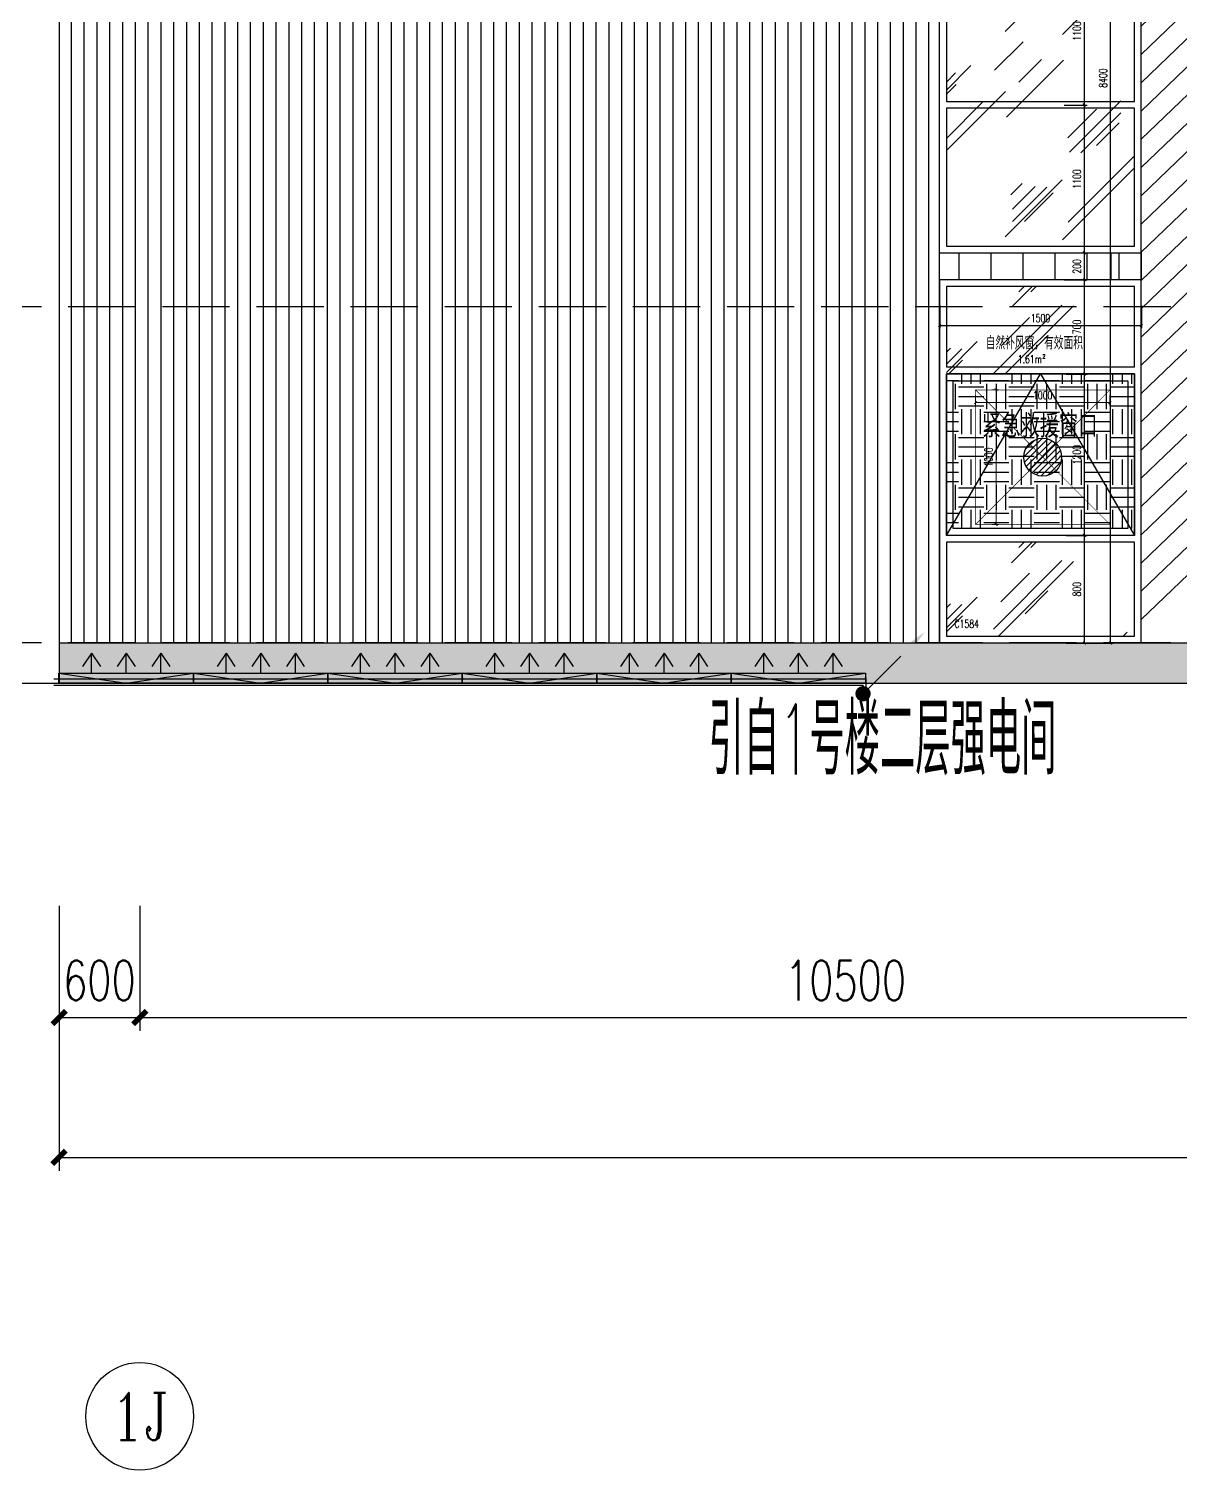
# Model space of a CAD drawing. Extents: x -2377130 to 293730, y -2 to 754590.
# Drawn here: x -1845165 to -1836601, y 511087 to 521803 of the extents above; entities that cross this region are included whole.
import ezdxf
from ezdxf.enums import TextEntityAlignment as Align

# ---------------------------------------------------------------- set-up
doc = ezdxf.new("R2010")
doc.units = 0
doc.header["$LTSCALE"] = 1000
doc.header["$MEASUREMENT"] = 0
for name, pattern in [('__DASH', [0.35, 0.25, -0.1]), ('DASH', [0.35, 0.25, -0.1]), ('DOTE', [2.42, 2, -0.2, 0.02, -0.2])]:
    doc.linetypes.add(name, pattern=pattern)
doc.layers.get('Defpoints').update_dxf_attribs({"color": 210})
doc.layers.add('.灯具', color=3, linetype='Continuous', lineweight=25)
doc.layers.add('A-WALL-HATCH', color=8, linetype='Continuous', lineweight=13)
for name, color, linetype in [('A-AXIS-D', 1, 'Continuous'), ('A-AXIS-DOTE', 14, 'DOTE'), ('A-HATCH-2', 251, 'Continuous'), ('A-LIN-V', 9, 'Continuous'), ('A-WINDOW', 140, 'Continuous'), ('A-彩色打印层', 22, 'Continuous'), ('A-门窗表显示尺寸', 160, 'Continuous'), ('AS-WALL', 40, 'Continuous'), ('AXIS', 3, 'Continuous'), ('DIM-照明', 3, 'Continuous'), ('EQUIP-照明', 3, 'Continuous'), ('LWIRE', 4, 'Continuous'), ('PUB_DIM', 3, 'Continuous'), ('PUB_TEXT', 7, 'Continuous'), ('SPACE', 7, 'Continuous'), ('SPACE_HATCH', 8, 'Continuous'), ('照明-灯具', 3, 'Continuous')]:
    doc.layers.add(name, color=color, linetype=linetype)
doc.styles.add('_TCH_AXIS', font='COMPLEX', dxfattribs={"bigfont": 'GBCBIG'})
doc.styles.add('_TCH_DIM_T3', font='SIMPLEX', dxfattribs={"width": 0.705882, "bigfont": 'GBCBIG'})
doc.styles.add('_TCH_SPACE', font='SIMPLEX', dxfattribs={"height": 5, "bigfont": 'GBCBIG'})
doc.styles.add('_TEL_DIM', font='SIMPLEX', dxfattribs={"width": 0.8, "height": 3.5, "bigfont": 'HZTXT'})
doc.styles.add('A-DIM_T3', font='SIMPLEX', dxfattribs={"width": 0.705882, "bigfont": 'GBCBIG'})
doc.styles.add('A-STANDARD', font='SIMPLEX', dxfattribs={"bigfont": 'GBCBIG'})
doc.styles.get("Standard").update_dxf_attribs({"font": 'gbenor.shx', "bigfont": 'gbcbig.shx'})
doc.styles.add('STYLE1', font='')
doc.styles.add('TG_LINETYPE', font='SIMPLEX', dxfattribs={"width": 0.8, "height": 3, "bigfont": 'HZTXT'})
doc.styles.get('STYLE1').set_extended_font_data('SimSun')
doc.linetypes.add('灯带', pattern='A,0.4,-0.9,["线条1",TG_LINETYPE,S=0.1,R=0,X=-0.8,Y=-0.15],0', length=1.3)
doc.dimstyles.new('_TCH_ARCH&&100', dxfattribs={"dimtxt": 297.5, "dimasz": 100, "dimexe": 100, "dimexo": 100, "dimgap": 126.25, "dimtad": 1, "dimdec": 0, "dimzin": 0, "dimdsep": 46, "dimtxsty": '_TCH_DIM_T3', "dimblk": 'ARCHTICK', "dimcen": 0.09, "dimclrt": 7, "dimazin": 2, "dimtfac": 1, "dimtdec": 0, "dimtix": 1, "dimtmove": 2, "dimatfit": 3, "dimfxl": 0, "dimtolj": 1, "dimtzin": 0, "dimarcsym": 0})
doc.dimstyles.new('_TCH_ARCH&&20', dxfattribs={"dimtxt": 59.5, "dimasz": 20, "dimexe": 20, "dimexo": 20, "dimgap": 25.25, "dimtad": 1, "dimdec": 0, "dimzin": 0, "dimdsep": 46, "dimtxsty": '_TCH_DIM_T3', "dimblk": 'ARCHTICK', "dimcen": 0.09, "dimclrt": 7, "dimazin": 2, "dimtfac": 1, "dimtdec": 0, "dimtix": 1, "dimtmove": 2, "dimatfit": 3, "dimfxl": 0, "dimtolj": 1, "dimtzin": 0, "dimarcsym": 0})
doc.dimstyles.new('A-DIM&&20', dxfattribs={"dimtxt": 59.5, "dimasz": 20, "dimexe": 20, "dimexo": 20, "dimgap": 25.25, "dimtad": 1, "dimdec": 0, "dimzin": 0, "dimdsep": 46, "dimtxsty": 'A-DIM_T3', "dimblk": 'ARCHTICK', "dimcen": 0.09, "dimclrt": 7, "dimazin": 2, "dimtfac": 1, "dimtdec": 0, "dimtix": 1, "dimtmove": 2, "dimatfit": 3, "dimfxl": 0, "dimtolj": 1, "dimtzin": 0, "dimarcsym": 0})

# ---------------------------------------------------------------- blocks, each defined once
blk = doc.blocks.new('_ArchTick')
at = {"color": 0, "linetype": 'ByBlock', "const_width": 0.4}
blk.add_lwpolyline([(-0.5, -0.5), (0.5, 0.5)], dxfattribs=at)
blk = doc.blocks.new('*D630')
at = {"layer": 'Defpoints', "color": 0}
for p in [(-1653990, 542178), (-1652990, 542178), (-1652990, 542105)]:
    blk.add_point(p, dxfattribs=at)
at = {"layer": 'PUB_DIM', "color": 0, "lineweight": -2}
for p, q in [((-1653990, 542158), (-1653990, 542085)), ((-1652990, 542158), (-1652990, 542085)), ((-1653990, 542105), (-1652990, 542105))]:
    blk.add_line(p, q, dxfattribs=at)
at = {"layer": 'PUB_DIM', "color": 0, "lineweight": -2, "xscale": 20, "yscale": 20, "zscale": 20, "rotation": 180}
blk.add_blockref('_ArchTick', (-1653990, 542105), dxfattribs=at)
at = {"layer": 'PUB_DIM', "color": 0, "lineweight": -2, "xscale": 20, "yscale": 20, "zscale": 20}
blk.add_blockref('_ArchTick', (-1652990, 542105), dxfattribs=at)
at = {"layer": 'PUB_DIM', "color": 7, "insert": (-1653490, 542160), "char_height": 59.5, "attachment_point": 5, "style": '_TCH_DIM_T3'}
blk.add_mtext('\\A1;1000', dxfattribs=at)
blk = doc.blocks.new('*D631')
at = {"layer": 'Defpoints', "color": 0}
for p in [(-1653889, 542200), (-1653837, 542200), (-1653889, 541200)]:
    blk.add_point(p, dxfattribs=at)
at = {"layer": 'PUB_DIM', "color": 0, "lineweight": -2}
for p, q in [((-1653869, 542200), (-1653817, 542200)), ((-1653837, 541200), (-1653837, 542200)), ((-1653869, 541200), (-1653817, 541200))]:
    blk.add_line(p, q, dxfattribs=at)
at = {"layer": 'PUB_DIM', "color": 0, "lineweight": -2, "xscale": 20, "yscale": 20, "zscale": 20}
for p, rotation in [((-1653837, 542200), 90), ((-1653837, 541200), 270)]:
    blk.add_blockref('_ArchTick', p, dxfattribs=dict(at, rotation=rotation))
at = {"layer": 'PUB_DIM', "color": 7, "insert": (-1653892, 541700), "char_height": 59.5, "attachment_point": 5, "rotation": 90, "style": '_TCH_DIM_T3'}
blk.add_mtext('\\A1;1000', dxfattribs=at)
blk = doc.blocks.new('*D626')
at = {"layer": 'A-门窗表显示尺寸', "color": 0, "lineweight": -2}
for p, q in [((-1821550, 519937), (-1821394, 519937)), ((-1821414, 519237), (-1821414, 519937)), ((-1821550, 519237), (-1821394, 519237))]:
    blk.add_line(p, q, dxfattribs=at)
at = {"layer": 'Defpoints', "color": 0}
for p in [(-1821570, 519937), (-1821414, 519937), (-1821570, 519237)]:
    blk.add_point(p, dxfattribs=at)
at = {"layer": 'A-门窗表显示尺寸', "color": 0, "lineweight": -2, "xscale": 20, "yscale": 20, "zscale": 20}
for p, rotation in [((-1821414, 519937), 90), ((-1821414, 519237), 270)]:
    blk.add_blockref('_ArchTick', p, dxfattribs=dict(at, rotation=rotation))
at = {"layer": 'A-门窗表显示尺寸', "color": 7, "insert": (-1821469, 519587), "char_height": 59.5, "attachment_point": 5, "rotation": 90, "style": 'A-DIM_T3'}
blk.add_mtext('\\A1;700', dxfattribs=at)
blk = doc.blocks.new('*D627')
at = {"layer": 'A-门窗表显示尺寸', "color": 0, "lineweight": -2}
for p, q in [((-1821550, 519237), (-1821394, 519237)), ((-1821414, 518037), (-1821414, 519237)), ((-1821550, 518037), (-1821394, 518037))]:
    blk.add_line(p, q, dxfattribs=at)
at = {"layer": 'Defpoints', "color": 0}
for p in [(-1821570, 519237), (-1821414, 519237), (-1821570, 518037)]:
    blk.add_point(p, dxfattribs=at)
at = {"layer": 'A-门窗表显示尺寸', "color": 0, "lineweight": -2, "xscale": 20, "yscale": 20, "zscale": 20}
for p, rotation in [((-1821414, 519237), 90), ((-1821414, 518037), 270)]:
    blk.add_blockref('_ArchTick', p, dxfattribs=dict(at, rotation=rotation))
at = {"layer": 'A-门窗表显示尺寸', "color": 7, "insert": (-1821469, 518637), "char_height": 59.5, "attachment_point": 5, "rotation": 90, "style": 'A-DIM_T3'}
blk.add_mtext('\\A1;1200', dxfattribs=at)
blk = doc.blocks.new('*D628')
at = {"layer": 'A-门窗表显示尺寸', "color": 0, "lineweight": -2}
for p, q in [((-1821550, 518037), (-1821394, 518037)), ((-1821414, 517237), (-1821414, 518037)), ((-1821550, 517237), (-1821394, 517237))]:
    blk.add_line(p, q, dxfattribs=at)
at = {"layer": 'Defpoints', "color": 0}
for p in [(-1821570, 518037), (-1821414, 518037), (-1821570, 517237)]:
    blk.add_point(p, dxfattribs=at)
at = {"layer": 'A-门窗表显示尺寸', "color": 0, "lineweight": -2, "xscale": 20, "yscale": 20, "zscale": 20}
for p, rotation in [((-1821414, 518037), 90), ((-1821414, 517237), 270)]:
    blk.add_blockref('_ArchTick', p, dxfattribs=dict(at, rotation=rotation))
at = {"layer": 'A-门窗表显示尺寸', "color": 7, "insert": (-1821469, 517637), "char_height": 59.5, "attachment_point": 5, "rotation": 90, "style": 'A-DIM_T3'}
blk.add_mtext('\\A1;800', dxfattribs=at)
blk = doc.blocks.new('*D629')
at = {"layer": 'A-门窗表显示尺寸', "color": 0, "lineweight": -2}
for p, q in [((-1822490, 519747), (-1822490, 519578)), ((-1820990, 519747), (-1820990, 519578)), ((-1822490, 519598), (-1820990, 519598))]:
    blk.add_line(p, q, dxfattribs=at)
at = {"layer": 'Defpoints', "color": 0}
for p in [(-1822490, 519767), (-1820990, 519767), (-1820990, 519598)]:
    blk.add_point(p, dxfattribs=at)
at = {"layer": 'A-门窗表显示尺寸', "color": 0, "lineweight": -2, "xscale": 20, "yscale": 20, "zscale": 20, "rotation": 180}
blk.add_blockref('_ArchTick', (-1822490, 519598), dxfattribs=at)
at = {"layer": 'A-门窗表显示尺寸', "color": 0, "lineweight": -2, "xscale": 20, "yscale": 20, "zscale": 20}
blk.add_blockref('_ArchTick', (-1820990, 519598), dxfattribs=at)
at = {"layer": 'A-门窗表显示尺寸', "color": 7, "insert": (-1821740, 519653), "char_height": 59.5, "attachment_point": 5, "style": 'A-DIM_T3'}
blk.add_mtext('\\A1;1500', dxfattribs=at)
blk = doc.blocks.new('*D618')
at = {"layer": 'A-门窗表显示尺寸', "color": 0, "lineweight": -2}
for p, q in [((-1802664, 520137), (-1802494, 520137)), ((-1802514, 519937), (-1802514, 520137)), ((-1802664, 519937), (-1802494, 519937))]:
    blk.add_line(p, q, dxfattribs=at)
at = {"layer": 'Defpoints', "color": 0}
for p in [(-1802684, 520137), (-1802514, 520137), (-1802684, 519937)]:
    blk.add_point(p, dxfattribs=at)
at = {"layer": 'A-门窗表显示尺寸', "color": 0, "lineweight": -2, "xscale": 20, "yscale": 20, "zscale": 20}
for p, rotation in [((-1802514, 520137), 90), ((-1802514, 519937), 270)]:
    blk.add_blockref('_ArchTick', p, dxfattribs=dict(at, rotation=rotation))
at = {"layer": 'A-门窗表显示尺寸', "color": 7, "insert": (-1802569, 520037), "char_height": 59.5, "attachment_point": 5, "rotation": 90, "style": '_TCH_DIM_T3'}
blk.add_mtext('\\A1;200', dxfattribs=at)
blk = doc.blocks.new('*D619')
at = {"layer": 'A-门窗表显示尺寸', "color": 0, "lineweight": -2}
for p, q in [((-1802664, 521237), (-1802494, 521237)), ((-1802514, 520137), (-1802514, 521237)), ((-1802664, 520137), (-1802494, 520137))]:
    blk.add_line(p, q, dxfattribs=at)
at = {"layer": 'Defpoints', "color": 0}
for p in [(-1802684, 521237), (-1802514, 521237), (-1802684, 520137)]:
    blk.add_point(p, dxfattribs=at)
at = {"layer": 'A-门窗表显示尺寸', "color": 0, "lineweight": -2, "xscale": 20, "yscale": 20, "zscale": 20}
for p, rotation in [((-1802514, 521237), 90), ((-1802514, 520137), 270)]:
    blk.add_blockref('_ArchTick', p, dxfattribs=dict(at, rotation=rotation))
at = {"layer": 'A-门窗表显示尺寸', "color": 7, "insert": (-1802569, 520687), "char_height": 59.5, "attachment_point": 5, "rotation": 90, "style": '_TCH_DIM_T3'}
blk.add_mtext('\\A1;1100', dxfattribs=at)
blk = doc.blocks.new('*D620')
at = {"layer": 'A-门窗表显示尺寸', "color": 0, "lineweight": -2}
for p, q in [((-1802664, 522337), (-1802494, 522337)), ((-1802514, 521237), (-1802514, 522337)), ((-1802664, 521237), (-1802494, 521237))]:
    blk.add_line(p, q, dxfattribs=at)
at = {"layer": 'Defpoints', "color": 0}
for p in [(-1802684, 522337), (-1802514, 522337), (-1802684, 521237)]:
    blk.add_point(p, dxfattribs=at)
at = {"layer": 'A-门窗表显示尺寸', "color": 0, "lineweight": -2, "xscale": 20, "yscale": 20, "zscale": 20}
for p, rotation in [((-1802514, 522337), 90), ((-1802514, 521237), 270)]:
    blk.add_blockref('_ArchTick', p, dxfattribs=dict(at, rotation=rotation))
at = {"layer": 'A-门窗表显示尺寸', "color": 7, "insert": (-1802569, 521787), "char_height": 59.5, "attachment_point": 5, "rotation": 90, "style": '_TCH_DIM_T3'}
blk.add_mtext('\\A1;1100', dxfattribs=at)
blk = doc.blocks.new('*D621')
at = {"layer": 'A-门窗表显示尺寸', "color": 0, "lineweight": -2}
for p, q in [((-1802664, 523437), (-1802494, 523437)), ((-1802514, 522337), (-1802514, 523437)), ((-1802664, 522337), (-1802494, 522337))]:
    blk.add_line(p, q, dxfattribs=at)
at = {"layer": 'Defpoints', "color": 0}
for p in [(-1802684, 523437), (-1802514, 523437), (-1802684, 522337)]:
    blk.add_point(p, dxfattribs=at)
at = {"layer": 'A-门窗表显示尺寸', "color": 0, "lineweight": -2, "xscale": 20, "yscale": 20, "zscale": 20}
for p, rotation in [((-1802514, 523437), 90), ((-1802514, 522337), 270)]:
    blk.add_blockref('_ArchTick', p, dxfattribs=dict(at, rotation=rotation))
at = {"layer": 'A-门窗表显示尺寸', "color": 7, "insert": (-1802569, 522887), "char_height": 59.5, "attachment_point": 5, "rotation": 90, "style": '_TCH_DIM_T3'}
blk.add_mtext('\\A1;1100', dxfattribs=at)
blk = doc.blocks.new('*D622')
at = {"layer": 'A-门窗表显示尺寸', "color": 0, "lineweight": -2}
for p, q in [((-1802664, 524537), (-1802494, 524537)), ((-1802514, 523437), (-1802514, 524537)), ((-1802664, 523437), (-1802494, 523437))]:
    blk.add_line(p, q, dxfattribs=at)
at = {"layer": 'Defpoints', "color": 0}
for p in [(-1802684, 524537), (-1802514, 524537), (-1802684, 523437)]:
    blk.add_point(p, dxfattribs=at)
at = {"layer": 'A-门窗表显示尺寸', "color": 0, "lineweight": -2, "xscale": 20, "yscale": 20, "zscale": 20}
for p, rotation in [((-1802514, 524537), 90), ((-1802514, 523437), 270)]:
    blk.add_blockref('_ArchTick', p, dxfattribs=dict(at, rotation=rotation))
at = {"layer": 'A-门窗表显示尺寸', "color": 7, "insert": (-1802569, 523987), "char_height": 59.5, "attachment_point": 5, "rotation": 90, "style": '_TCH_DIM_T3'}
blk.add_mtext('\\A1;1100', dxfattribs=at)
blk = doc.blocks.new('*D623')
at = {"layer": 'A-门窗表显示尺寸', "color": 0, "lineweight": -2}
for p, q in [((-1802664, 525637), (-1802494, 525637)), ((-1802514, 524537), (-1802514, 525637)), ((-1802664, 524537), (-1802494, 524537))]:
    blk.add_line(p, q, dxfattribs=at)
at = {"layer": 'Defpoints', "color": 0}
for p in [(-1802684, 525637), (-1802514, 525637), (-1802684, 524537)]:
    blk.add_point(p, dxfattribs=at)
at = {"layer": 'A-门窗表显示尺寸', "color": 0, "lineweight": -2, "xscale": 20, "yscale": 20, "zscale": 20}
for p, rotation in [((-1802514, 525637), 90), ((-1802514, 524537), 270)]:
    blk.add_blockref('_ArchTick', p, dxfattribs=dict(at, rotation=rotation))
at = {"layer": 'A-门窗表显示尺寸', "color": 7, "insert": (-1802569, 525087), "char_height": 59.5, "attachment_point": 5, "rotation": 90, "style": '_TCH_DIM_T3'}
blk.add_mtext('\\A1;1100', dxfattribs=at)
blk = doc.blocks.new('*D624')
at = {"layer": 'A-门窗表显示尺寸', "color": 0, "lineweight": -2}
for p, q in [((-1802644, 525637), (-1802300, 525637)), ((-1802320, 517237), (-1802320, 525637)), ((-1802644, 517237), (-1802300, 517237))]:
    blk.add_line(p, q, dxfattribs=at)
at = {"layer": 'Defpoints', "color": 0}
for p in [(-1802664, 525637), (-1802320, 525637), (-1802664, 517237)]:
    blk.add_point(p, dxfattribs=at)
at = {"layer": 'A-门窗表显示尺寸', "color": 0, "lineweight": -2, "xscale": 20, "yscale": 20, "zscale": 20}
for p, rotation in [((-1802320, 525637), 90), ((-1802320, 517237), 270)]:
    blk.add_blockref('_ArchTick', p, dxfattribs=dict(at, rotation=rotation))
at = {"layer": 'A-门窗表显示尺寸', "color": 7, "insert": (-1802375, 521437), "char_height": 59.5, "attachment_point": 5, "rotation": 90, "style": '_TCH_DIM_T3'}
blk.add_mtext('\\A1;8400', dxfattribs=at)
blk = doc.blocks.new('*D625')
at = {"layer": 'A-门窗表显示尺寸', "color": 0, "lineweight": -2}
for p, q in [((-1803590, 525103), (-1803590, 525272)), ((-1803590, 525252), (-1802090, 525252)), ((-1802090, 525103), (-1802090, 525272))]:
    blk.add_line(p, q, dxfattribs=at)
at = {"layer": 'Defpoints', "color": 0}
for p in [(-1802090, 525252), (-1803590, 525083), (-1802090, 525083)]:
    blk.add_point(p, dxfattribs=at)
at = {"layer": 'A-门窗表显示尺寸', "color": 0, "lineweight": -2, "xscale": 20, "yscale": 20, "zscale": 20, "rotation": 180}
blk.add_blockref('_ArchTick', (-1803590, 525252), dxfattribs=at)
at = {"layer": 'A-门窗表显示尺寸', "color": 0, "lineweight": -2, "xscale": 20, "yscale": 20, "zscale": 20}
blk.add_blockref('_ArchTick', (-1802090, 525252), dxfattribs=at)
at = {"layer": 'A-门窗表显示尺寸', "color": 7, "insert": (-1802840, 525307), "char_height": 59.5, "attachment_point": 5, "style": 'A-DIM_T3'}
blk.add_mtext('\\A1;1500', dxfattribs=at)
blk = doc.blocks.new('*D481')
at = {"layer": 'A-AXIS-D', "color": 0, "lineweight": -2}
for p, q in [((-1844940, 515283), (-1844940, 513313)), ((-1718440, 515283), (-1718440, 513313)), ((-1844940, 513413), (-1718440, 513413))]:
    blk.add_line(p, q, dxfattribs=at)
at = {"layer": 'Defpoints', "color": 0}
for p in [(-1844940, 515383), (-1718440, 515383), (-1718440, 513413)]:
    blk.add_point(p, dxfattribs=at)
at = {"layer": 'A-AXIS-D', "color": 0, "lineweight": -2, "xscale": 100, "yscale": 100, "zscale": 100, "rotation": 180}
blk.add_blockref('_ArchTick', (-1844940, 513413), dxfattribs=at)
at = {"layer": 'A-AXIS-D', "color": 0, "lineweight": -2, "xscale": 100, "yscale": 100, "zscale": 100}
blk.add_blockref('_ArchTick', (-1718440, 513413), dxfattribs=at)
at = {"layer": 'A-AXIS-D', "color": 7, "insert": (-1781690, 513688), "char_height": 297.5, "attachment_point": 5, "style": '_TCH_DIM_T3'}
blk.add_mtext('\\A1;126500', dxfattribs=at)
blk = doc.blocks.new('*D401')
at = {"layer": 'A-AXIS-D', "color": 0, "lineweight": -2}
for p, q in [((-1844940, 515283), (-1844940, 514353)), ((-1844340, 515283), (-1844340, 514353)), ((-1844940, 514453), (-1844340, 514453))]:
    blk.add_line(p, q, dxfattribs=at)
at = {"layer": 'Defpoints', "color": 0}
for p in [(-1844940, 515383), (-1844340, 515383), (-1844340, 514453)]:
    blk.add_point(p, dxfattribs=at)
at = {"layer": 'A-AXIS-D', "color": 0, "lineweight": -2, "xscale": 100, "yscale": 100, "zscale": 100, "rotation": 180}
blk.add_blockref('_ArchTick', (-1844940, 514453), dxfattribs=at)
at = {"layer": 'A-AXIS-D', "color": 0, "lineweight": -2, "xscale": 100, "yscale": 100, "zscale": 100}
blk.add_blockref('_ArchTick', (-1844340, 514453), dxfattribs=at)
at = {"layer": 'A-AXIS-D', "color": 7, "insert": (-1844640, 514728), "char_height": 297.5, "attachment_point": 5, "style": '_TCH_DIM_T3'}
blk.add_mtext('\\A1;600', dxfattribs=at)
blk = doc.blocks.new('*D400')
at = {"layer": 'A-AXIS-D', "color": 0, "lineweight": -2}
for p, q in [((-1844340, 515283), (-1844340, 514353)), ((-1833840, 515283), (-1833840, 514353)), ((-1844340, 514453), (-1833840, 514453))]:
    blk.add_line(p, q, dxfattribs=at)
at = {"layer": 'Defpoints', "color": 0}
for p in [(-1844340, 515383), (-1833840, 515383), (-1833840, 514453)]:
    blk.add_point(p, dxfattribs=at)
at = {"layer": 'A-AXIS-D', "color": 0, "lineweight": -2, "xscale": 100, "yscale": 100, "zscale": 100, "rotation": 180}
blk.add_blockref('_ArchTick', (-1844340, 514453), dxfattribs=at)
at = {"layer": 'A-AXIS-D', "color": 0, "lineweight": -2, "xscale": 100, "yscale": 100, "zscale": 100}
blk.add_blockref('_ArchTick', (-1833840, 514453), dxfattribs=at)
at = {"layer": 'A-AXIS-D', "color": 7, "insert": (-1839090, 514728), "char_height": 297.5, "attachment_point": 5, "style": '_TCH_DIM_T3'}
blk.add_mtext('\\A1;10500', dxfattribs=at)
blk = doc.blocks.new('12z7')
at = {"color": 3}
blk.add_lwpolyline([(12024483, 121558), (12024983, 121483), (12025483, 121558)], dxfattribs=at)
for p in [(12024483, 121520), (12024984, 121558), (12025483, 121520), (12024983, 121483)]:
    blk.add_point(p, dxfattribs=at)
at = {"layer": '照明-灯具', "color": 3}
for p, q in [((12024726, 121707), (12024659, 121607)), ((12024726, 121558), (12024726, 121707)), ((12024726, 121707), (12024792, 121607)), ((12024984, 121707), (12024917, 121607)), ((12024984, 121558), (12024984, 121707)), ((12024984, 121707), (12025050, 121607)), ((12025242, 121707), (12025175, 121607)), ((12025242, 121558), (12025242, 121707)), ((12025242, 121707), (12025308, 121607))]:
    blk.add_line(p, q, dxfattribs=at)
blk.add_lwpolyline([(12024483, 121558), (12025483, 121558), (12025483, 121483), (12024483, 121483)], close=True, dxfattribs=at)
for p in [(12024483, 121520), (12024983, 121558), (12024984, 121558), (12024483, 121483)]:
    blk.add_point(p, dxfattribs=at)
at = {"layer": '照明-灯具', "color": 3, "style": '_TEL_DIM', "flags": 1}
for tag in ['A', 'REMARK']:
    blk.add_attdef(tag, text='', height=0.01, dxfattribs=at).set_placement((12024984, 121558), align=Align.MIDDLE_CENTER)
blk = doc.blocks.new('$equip_U$00000150(SEELE-PC)')
at = {"color": 8}
for p in [(0, 0), (-1, -0.075), (0, -0.15), (1, -0.075)]:
    blk.add_point(p, dxfattribs=at)
at = {"color": 8, "xscale": 0.002, "yscale": 0.002, "zscale": 0.002}
blk.add_blockref('12z7', (-24049.967, -243.115), dxfattribs=at)
at = {"color": 7, "style": '_TEL_DIM', "flags": 1}
for tag in ['A', 'REMARK']:
    blk.add_attdef(tag, text='', height=0.00002, dxfattribs=at).set_placement((0, 0), align=Align.MIDDLE_CENTER)
blk = doc.blocks.new('$equip_U$00000075(LAPTOP-0UNQ9FSO)')
at = {"color": 4, "linetype": '灯带'}
blk.add_blockref('$equip_U$00000150(SEELE-PC)', (1, 0.15), dxfattribs=at)
at = {"color": 7, "style": '_TEL_DIM', "flags": 1}
for tag in ['A', 'REMARK']:
    blk.add_attdef(tag, text='', height=0.00002, dxfattribs=at).set_placement((0, 0), align=Align.MIDDLE_CENTER)
blk = doc.blocks.new('$TelecSys$00000079')
for p, q in [((0.7, 0.7), (0, 0)), ((0.104, 0.104), (0.104, 0.104)), ((-0.104, -0.104), (-0.104, -0.104))]:
    blk.add_line(p, q)
at = {"const_width": 0.142}
blk.add_lwpolyline([(-0.071, 0, 1), (0.071, 0, 1)], format="xyb", close=True, dxfattribs=at)
blk.add_solid([(0.63, 0.77), (0.77, 0.63), (1.15, 1.15)])
at = {"width": 0.8, "flags": 9}
blk.add_attdef('A', (0, 0), '', height=0.00002, dxfattribs=at)
blk = doc.blocks.new('w42432')
at = {"layer": 'A-彩色打印层'}
h = blk.add_hatch(dxfattribs=at)
h.set_pattern_fill('ANSI31', color=8, scale=20)
h.set_pattern_definition([(45, (-3066307.735, -1060647.207), (-22.4506403, 22.4506403), [])])
edge = h.paths.add_edge_path()
edge.add_arc((-1653490, 541699.6), 140.7, 0, 360)
at = {"layer": 'A-彩色打印层', "color": 8, "linetype": 'DASH', "const_width": 5, "elevation": 0}
blk.add_lwpolyline([(-1653990, 542199.6), (-1652990, 542199.6), (-1652990, 541199.6), (-1653990, 541199.6)], close=True, dxfattribs=at)
for points in [[(-1653990, 542199.6), (-1652990, 541199.6)], [(-1652990, 542199.6), (-1653990, 541199.6)]]:
    blk.add_lwpolyline(points, dxfattribs=at)
at = {"layer": 'A-彩色打印层', "color": 8, "ltscale": 0.5}
blk.add_circle((-1653490, 541699.6, 0), 140.7, dxfattribs=at)
at = {"layer": 'AXIS', "color": 8, "linetype": 'Continuous', "style": 'STYLE1', "width": 0.7}
blk.add_text('紧急救援窗口', height=150, dxfattribs=at).set_placement((-1653941.7, 541862.6, 0))
at = {"layer": 'PUB_DIM', "color": 8}
for p1, p2, distance, picture, middle in [((-1653990, 542178.3), (-1652990, 542178.3), -73.3, '*D630', (-1653490, 542160)), ((-1653888.8, 541199.6), (-1653888.8, 542199.6), -51.4, '*D631', (-1653892.4, 541699.6))]:
    dim = blk.add_aligned_dim(p1=p1, p2=p2, distance=distance, dimstyle='_TCH_ARCH&&20', dxfattribs=at)
    dim.commit()
    dim.dimension.update_dxf_attribs({"geometry": picture, "text_midpoint": middle})
blk = doc.blocks.new('er446')
at = {"layer": 'A-WALL-HATCH'}
h = blk.add_hatch(dxfattribs=at)
h.set_pattern_fill('玻璃2', color=8, scale=100, angle=180)
h.set_pattern_definition([(45, (3085130.2, -5340), (0, 1527.35065), [600, -360, 600, -360, 240, -523.28157]), (45, (3085100.2, -5310), (0, 1527.35065), [480, -600, 360, -360, 420, -463.28157]), (45, (3085100.2, -5220), (0, 1527.35065), [360, -720, 240, -360, 540, -463.28157]), (45, (3085190.2, -5310), (0, 1527.35065), [360, -720, 300, -1303.2815]), (45, (3085280.2, -5220), (0, 1527.35065), [180, -900, 120, -1483.2815]), (45, (3085130.2, -5070), (0, 1527.35065), [120, -900, 120, -480, 300, -763.28157]), (45, (3085670.2, -5160), (0, 1527.35065), [600, -900, 720, -475.28157]), (45, (3085670.2, -5250), (0, 1527.35065), [840, -600, 900, -355.28157]), (45, (3085820.2, -5130), (0, -1697.05627), [600, -840, 480, -763.28157]), (45, (3085730.2, -4950), (0, 1527.35065), [300, -1200, 360, -823.28157]), (45, (3085910.2, -5040), (0, 1527.35065), [240, -1200, 240, -1003.2815])])
h.paths.add_polyline_path([(-1822440.4, 519237.5), (-1821040.4, 519237.5), (-1821040.4, 519887.5), (-1822440.4, 519887.5)])
h = blk.add_hatch(dxfattribs=at)
h.set_pattern_fill('玻璃2', color=8, scale=100, angle=180)
h.set_pattern_definition([(45, (3085130.2, -7240), (0, 1527.35065), [600, -360, 600, -360, 240, -523.28157]), (45, (3085100.2, -7210), (0, 1527.35065), [480, -600, 360, -360, 420, -463.28157]), (45, (3085100.2, -7120), (0, 1527.35065), [360, -720, 240, -360, 540, -463.28157]), (45, (3085190.2, -7210), (0, 1527.35065), [360, -720, 300, -1303.2815]), (45, (3085280.2, -7120), (0, 1527.35065), [180, -900, 120, -1483.2815]), (45, (3085130.2, -6970), (0, 1527.35065), [120, -900, 120, -480, 300, -763.28157]), (45, (3085670.2, -7060), (0, 1527.35065), [600, -900, 720, -475.28157]), (45, (3085670.2, -7150), (0, 1527.35065), [840, -600, 900, -355.28157]), (45, (3085820.2, -7030), (0, -1697.05627), [600, -840, 480, -763.28157]), (45, (3085730.2, -6850), (0, 1527.35065), [300, -1200, 360, -823.28157]), (45, (3085910.2, -6940), (0, 1527.35065), [240, -1200, 240, -1003.2815])])
h.paths.add_polyline_path([(-1822440.4, 517287.5), (-1821040.4, 517287.5), (-1821040.4, 517987.5), (-1822440.4, 517987.5)])
at = {"layer": 'SPACE_HATCH'}
h = blk.add_hatch(dxfattribs=at)
h.set_pattern_fill('土壤', color=8, scale=50, style=0)
h.set_pattern_definition([(0, (0, 0), (187.5, 187.5), [187.5, -187.5]), (0, (0, 70.31), (187.5, 187.5), [187.5, -187.5]), (0, (0, 140.62), (187.5, 187.5), [187.5, -187.5]), (90, (23.44, 164.06), (-187.5, 187.5), [187.5, -187.5]), (90, (93.75, 164.06), (-187.5, 187.5), [187.5, -187.5]), (90, (164.06, 164.06), (-187.5, 187.5), [187.5, -187.5])])
h.paths.add_polyline_path([(-1821040.4, 518087.5), (-1822440.4, 518087.5), (-1822440.4, 519237.5), (-1821040.4, 519237.5)])
at = {"layer": 'A-WINDOW', "color": 8}
for p, q in [((-1821040.4, 519287.5), (-1822440.4, 519287.5)), ((-1821040.4, 519237.5), (-1822440.4, 519237.5)), ((-1821040.4, 518037.5), (-1822440.4, 518037.5)), ((-1821040.4, 517987.5), (-1822440.4, 517987.5))]:
    blk.add_line(p, q, dxfattribs=at)
for points in [[(-1822490.4, 517237.5), (-1820990.4, 517237.5), (-1820990.4, 519937.5), (-1822490.4, 519937.5)], [(-1822440.4, 519237.5), (-1821040.4, 519237.5), (-1821040.4, 518037.5), (-1822440.4, 518037.5)], [(-1822390.4, 519187.5), (-1821090.4, 519187.5), (-1821090.4, 518087.5), (-1822390.4, 518087.5)]]:
    blk.add_lwpolyline(points, close=True, dxfattribs=at)
for points in [[(-1821040.4, 519287.5), (-1821040.4, 519887.5), (-1822440.4, 519887.5), (-1822440.4, 519287.5)], [(-1822440.4, 519237.5), (-1822440.4, 518037.5)], [(-1822440.4, 518037.5), (-1821740.4, 519237.5), (-1821040.4, 518037.5)], [(-1821040.4, 518037.5), (-1821040.4, 519237.5)], [(-1822440.4, 517987.5), (-1822440.4, 517287.5), (-1821040.4, 517287.5), (-1821040.4, 517987.5)]]:
    blk.add_lwpolyline(points, dxfattribs=at)
at = {"layer": 'A-WALL-HATCH', "color": 8}
blk.add_blockref('w42432', (-168233.7, -23080.9, 0), dxfattribs=at)
at = {"layer": 'A-门窗表显示尺寸', "color": 8, "style": 'A-STANDARD', "width": 0.705882}
blk.add_text('C1584', height=59.5, dxfattribs=at).set_placement((-1822380, 517350))
at = {"layer": 'SPACE', "color": 8, "style": '_TCH_SPACE'}
blk.add_text('自然补风窗，有效面积', height=96.45, dxfattribs=at).set_placement((-1822147.5, 519420))
at = {"layer": 'SPACE', "color": 8, "style": '_TCH_SPACE', "width": 0.705882}
for s, height, p in [('1.61m', 59.5, (-1821909.2, 519317.6)), ('2', 29.8, (-1821725.2, 519352.6))]:
    blk.add_text(s, height=height, dxfattribs=at).set_placement(p)
at = {"layer": 'A-门窗表显示尺寸', "color": 8}
for p1, p2, distance, picture, middle in [((-1821570.4, 519237.5), (-1821570.4, 519937.5), -156.1, '*D626', (-1821469.3, 519587.5)), ((-1822490.4, 519767.5), (-1820990.4, 519767.5), -169.5, '*D629', (-1821740.4, 519653)), ((-1821570.4, 518037.5), (-1821570.4, 519237.5), -156.1, '*D627', (-1821469.3, 518637.5)), ((-1821570.4, 517237.5), (-1821570.4, 518037.5), -156.1, '*D628', (-1821469.3, 517637.5))]:
    dim = blk.add_aligned_dim(p1=p1, p2=p2, distance=distance, dimstyle='A-DIM&&20', dxfattribs=at)
    dim.commit()
    dim.dimension.update_dxf_attribs({"geometry": picture, "text_midpoint": middle})
blk = doc.blocks.new('C1454')
at = {"layer": 'A-HATCH-2'}
h = blk.add_hatch(dxfattribs=at)
h.set_pattern_fill('ANSI31', color=8, scale=150, angle=45)
h.set_pattern_definition([(90, (-63500, -100), (-238.125, 0), [])])
h.paths.add_polyline_path([(-1803590.4, 520137.5), (-1802090.4, 520137.5), (-1802090.4, 519937.5), (-1803590.4, 519937.5)])
at = {"layer": 'A-WALL-HATCH'}
h = blk.add_hatch(dxfattribs=at)
h.set_pattern_fill('玻璃2', color=8, scale=100)
h.set_pattern_definition([(45, (2950370, 40), (0, 1527.35065), [600, -360, 600, -360, 240, -523.28157]), (45, (2950340, 70), (0, 1527.35065), [480, -600, 360, -360, 420, -463.28157]), (45, (2950340, 160), (0, 1527.35065), [360, -720, 240, -360, 540, -463.28157]), (45, (2950430, 70), (0, 1527.35065), [360, -720, 300, -1303.2815]), (45, (2950520, 160), (0, 1527.35065), [180, -900, 120, -1483.2815]), (45, (2950370, 310), (0, 1527.35065), [120, -900, 120, -480, 300, -763.28157]), (45, (2950910, 220), (0, 1527.35065), [600, -900, 720, -475.28157]), (45, (2950910, 130), (0, 1527.35065), [840, -600, 900, -355.28157]), (45, (2951060, 250), (0, -1697.05627), [600, -840, 480, -763.28157]), (45, (2950970, 430), (0, 1527.35065), [300, -1200, 360, -823.28157]), (45, (2951150, 340), (0, 1527.35065), [240, -1200, 240, -1003.2815])])
h.paths.add_polyline_path([(-1803540.4, 523867.5), (-1802140.4, 523867.5), (-1802140.4, 525567.5), (-1803540.4, 525567.5)])
h = blk.add_hatch(dxfattribs=at)
h.set_pattern_fill('玻璃2', color=8, scale=100)
h.set_pattern_definition([(45, (2950370, -1780), (0, 1527.35065), [600, -360, 600, -360, 240, -523.28157]), (45, (2950340, -1750), (0, 1527.35065), [480, -600, 360, -360, 420, -463.28157]), (45, (2950340, -1660), (0, 1527.35065), [360, -720, 240, -360, 540, -463.28157]), (45, (2950430, -1750), (0, 1527.35065), [360, -720, 300, -1303.2815]), (45, (2950520, -1660), (0, 1527.35065), [180, -900, 120, -1483.2815]), (45, (2950370, -1510), (0, 1527.35065), [120, -900, 120, -480, 300, -763.28157]), (45, (2950910, -1600), (0, 1527.35065), [600, -900, 720, -475.28157]), (45, (2950910, -1690), (0, 1527.35065), [840, -600, 900, -355.28157]), (45, (2951060, -1570), (0, -1697.05627), [600, -840, 480, -763.28157]), (45, (2950970, -1390), (0, 1527.35065), [300, -1200, 360, -823.28157]), (45, (2951150, -1480), (0, 1527.35065), [240, -1200, 240, -1003.2815])])
h.paths.add_polyline_path([(-1802140.4, 522332.5), (-1803540.4, 522332.5), (-1803540.4, 522047.5), (-1802140.4, 522047.5)])
h.paths.add_polyline_path([(-1803540.4, 522382.5), (-1802140.4, 522382.5), (-1802140.4, 523847.5), (-1803540.4, 523847.5)])
h = blk.add_hatch(dxfattribs=at)
h.set_pattern_fill('玻璃2', color=8, scale=100)
h.set_pattern_definition([(45, (2950370, -3595), (0, 1527.35065), [600, -360, 600, -360, 240, -523.28157]), (45, (2950340, -3565), (0, 1527.35065), [480, -600, 360, -360, 420, -463.28157]), (45, (2950340, -3475), (0, 1527.35065), [360, -720, 240, -360, 540, -463.28157]), (45, (2950430, -3565), (0, 1527.35065), [360, -720, 300, -1303.2815]), (45, (2950520, -3475), (0, 1527.35065), [180, -900, 120, -1483.2815]), (45, (2950370, -3325), (0, 1527.35065), [120, -900, 120, -480, 300, -763.28157]), (45, (2950910, -3415), (0, 1527.35065), [600, -900, 720, -475.28157]), (45, (2950910, -3505), (0, 1527.35065), [840, -600, 900, -355.28157]), (45, (2951060, -3385), (0, -1697.05627), [600, -840, 480, -763.28157]), (45, (2950970, -3205), (0, 1527.35065), [300, -1200, 360, -823.28157]), (45, (2951150, -3295), (0, 1527.35065), [240, -1200, 240, -1003.2815])])
h.paths.add_polyline_path([(-1803540.4, 520232.5), (-1802140.4, 520232.5), (-1802140.4, 522032.5), (-1803540.4, 522032.5)])
at = {"layer": 'A-LIN-V', "color": 8}
for p, q in [((-1803590.4, 525637.5), (-1802090.4, 525637.5)), ((-1803590.4, 520137.5), (-1802190.4, 520137.5))]:
    blk.add_line(p, q, dxfattribs=at)
at = {"layer": 'A-WALL-HATCH', "color": 8}
blk.add_line((-1802314.3, 519937.5), (-1802314.3, 520137.5), dxfattribs=at)
at = {"layer": 'A-WINDOW', "color": 8}
for p, q in [((-1803590.4, 520117.5), (-1803590.4, 525637.5)), ((-1803590.4, 525637.5), (-1802090.4, 525637.5)), ((-1802090.4, 520117.5), (-1802090.4, 525637.5)), ((-1803590.4, 520137.5), (-1802090.4, 520137.5))]:
    blk.add_line(p, q, dxfattribs=at)
for points in [[(-1803540.4, 524562.5), (-1802140.4, 524562.5), (-1802140.4, 525587.5), (-1803540.4, 525587.5)], [(-1803540.4, 523462.5), (-1802140.4, 523462.5), (-1802140.4, 524512.5), (-1803540.4, 524512.5)], [(-1803540.4, 522362.5), (-1802140.4, 522362.5), (-1802140.4, 523412.5), (-1803540.4, 523412.5)], [(-1803540.4, 522312.5), (-1803540.4, 521262.5), (-1802140.4, 521262.5), (-1802140.4, 522312.5)], [(-1803540.4, 520187.5), (-1802140.4, 520187.5), (-1802140.4, 521212.5), (-1803540.4, 521212.5)], [(-1803590.4, 520137.5), (-1802090.4, 520137.5), (-1802090.4, 519937.5), (-1803590.4, 519937.5)]]:
    blk.add_lwpolyline(points, close=True, dxfattribs=at)
at = {"layer": 'A-门窗表显示尺寸', "color": 8}
for p1, p2, distance, dimstyle, picture, middle in [((-1802684.3, 524537.5), (-1802684.3, 525637.5), -170, '_TCH_ARCH&&20', '*D623', (-1802569.3, 525087.5)), ((-1802664.3, 517237.5), (-1802664.3, 525637.5), -344.3, '_TCH_ARCH&&20', '*D624', (-1802375, 521437.5)), ((-1803590.4, 525082.5), (-1802090.4, 525082.5), 169.5, 'A-DIM&&20', '*D625', (-1802840.4, 525307)), ((-1802684.3, 523437.5), (-1802684.3, 524537.5), -170, '_TCH_ARCH&&20', '*D622', (-1802569.3, 523987.5)), ((-1802684.3, 522337.5), (-1802684.3, 523437.5), -170, '_TCH_ARCH&&20', '*D621', (-1802569.3, 522887.5)), ((-1802684.3, 521237.5), (-1802684.3, 522337.5), -170, '_TCH_ARCH&&20', '*D620', (-1802569.3, 521787.5)), ((-1802684.3, 520137.5), (-1802684.3, 521237.5), -170, '_TCH_ARCH&&20', '*D619', (-1802569.3, 520687.5)), ((-1802684.3, 519937.5), (-1802684.3, 520137.5), -170, '_TCH_ARCH&&20', '*D618', (-1802569.3, 520037.5))]:
    dim = blk.add_aligned_dim(p1=p1, p2=p2, distance=distance, dimstyle=dimstyle, dxfattribs=at)
    dim.commit()
    dim.dimension.update_dxf_attribs({"geometry": picture, "text_midpoint": middle})

msp = doc.modelspace()

# ---------------------------------------------------------------- hatches: boundary and pattern name
at = {"layer": 'A-HATCH-2'}
h = msp.add_hatch(dxfattribs=at)
h.set_pattern_fill('ANSI31', color=8, scale=150, angle=45)
h.set_pattern_definition([(90, (-40600338861, -3384804562), (-238.125, -2e-30), [])])
h.paths.add_polyline_path([(-1844940.4, 517237.5), (-1838390.4, 517237.5), (-1838390.4, 531687.5), (-1844940.4, 531687.5)])
h = msp.add_hatch(dxfattribs=at)
h.set_pattern_fill('ANSI31', color=8, scale=150, angle=45)
h.set_pattern_definition([(90, (-40600331511, -3384804562), (-238.125, -2e-30), [])])
h.paths.add_polyline_path([(-1836890.4, 517237.5), (-1821890.4, 517237.5), (-1821890.4, 531687.5), (-1836890.4, 531687.5)])
h = msp.add_hatch(dxfattribs=at)
h.set_pattern_fill('ANSI38', color=8, scale=150)
h.set_pattern_definition([(45, (0, 0), (-168.379802, 168.379802), []), (135, (0, 0), (-505.139407, 168.379802), [595.3125, -357.1875])])
h.paths.add_polyline_path([(-1811590.4, 516937.5), (-1844940.4, 516937.5), (-1844940.4, 517237.5), (-1811590.4, 517237.5)])
h.paths.add_polyline_path([(-1805390.4, 516937.5), (-1806590.4, 516937.5), (-1806590.4, 517237.5), (-1805390.4, 517237.5)])
h.paths.add_polyline_path([(-1795090.4, 516937.5), (-1803890.4, 516937.5), (-1803890.4, 517237.5), (-1795090.4, 517237.5)])
h.paths.add_polyline_path([(-1788890.4, 516937.5), (-1790090.4, 516937.5), (-1790090.4, 517237.5), (-1788890.4, 517237.5)])
h.paths.add_polyline_path([(-1778590.4, 516937.5), (-1787390.4, 516937.5), (-1787390.4, 517237.5), (-1778590.4, 517237.5)])
h.paths.add_polyline_path([(-1772390.4, 516937.5), (-1773590.4, 516937.5), (-1773590.4, 517237.5), (-1772390.4, 517237.5)])
h.paths.add_polyline_path([(-1762090.4, 516937.5), (-1770890.4, 516937.5), (-1770890.4, 517237.5), (-1762090.4, 517237.5)])
h.paths.add_polyline_path([(-1755890.4, 516937.5), (-1757090.4, 516937.5), (-1757090.4, 517237.5), (-1755890.4, 517237.5)])
h.paths.add_polyline_path([(-1745590.4, 516937.5), (-1754390.4, 516937.5), (-1754390.4, 517237.5), (-1745590.4, 517237.5)])
h.paths.add_polyline_path([(-1739390.4, 516937.5), (-1740590.4, 516937.5), (-1740590.4, 517237.5), (-1739390.4, 517237.5)])
h.paths.add_polyline_path([(-1734440.4, 516937.5), (-1737890.4, 516937.5), (-1737890.4, 517237.5), (-1734440.4, 517237.5)])
h.paths.add_polyline_path([(-1733240.4, 517237.5), (-1734340.4, 517237.5), (-1734340.4, 516937.5), (-1733240.4, 516937.5)])

# ---------------------------------------------------------------- linework, layer by layer
at = {"layer": 'A-AXIS-D', "color": 8}
msp.add_circle((-1844340.4, 511487.5), 400, dxfattribs=at)
at = {"layer": 'A-AXIS-DOTE', "color": 8, "linetype": '__DASH', "ltscale": 2}
for p, q in [((-1712071.9, 519737.5), (-1851898.1, 519737.5)), ((-1712071.9, 517237.5), (-1851898.1, 517237.5))]:
    msp.add_line(p, q, dxfattribs=at)
at = {"layer": 'A-LIN-V', "color": 8}
for p, q in [((-1844940.4, 531737.5), (-1844940.4, 516937.5)), ((-1838390.4, 517237.5), (-1838390.4, 531687.5)), ((-1836890.4, 517237.5), (-1836890.4, 531687.5)), ((-1844940.4, 517237.5), (-1811590.4, 517237.5)), ((-1838390.4, 517237.5), (-1836890.4, 517237.5))]:
    msp.add_line(p, q, dxfattribs=at)
at = {"layer": 'AS-WALL', "color": 8}
msp.add_line((-1851898.1, 516937.5), (-1712071.9, 516937.5), dxfattribs=at)
at = {"layer": 'DIM-照明', "color": 6}
for points in [[(-1844980, 516970), (-1838940.4, 516970), (-1838940.4, 516860)], [(-1838960, 516920), (-1844980, 516920)], [(-1839010, 516880), (-1839010, 516860)], [(-1838960, 516920), (-1838960, 516860)]]:
    msp.add_lwpolyline(points, dxfattribs=at)

# ---------------------------------------------------------------- block references
at = {"layer": 'A-LIN-V', "color": 8}
for name, p in [('C1454', (-34800, 0)), ('er446', (-15900, 0))]:
    msp.add_blockref(name, p, dxfattribs=at)
at = {"layer": 'EQUIP-照明', "color": 8, "xscale": 500, "yscale": 500, "zscale": 500}
for p in [(-1844940.4, 516937.5), (-1843940.4, 516937.5), (-1842940.4, 516937.5), (-1841940.4, 516937.5), (-1840940.4, 516937.5), (-1839940.4, 516937.5)]:
    msp.add_blockref('$equip_U$00000075(LAPTOP-0UNQ9FSO)', p, dxfattribs=at)
at = {"layer": 'LWIRE', "color": 6, "xscale": 400, "yscale": 400, "zscale": 400}
msp.add_blockref('$TelecSys$00000079', (-1838960, 516860), dxfattribs=at)

# ---------------------------------------------------------------- texts
at = {"layer": '.灯具', "color": 7, "linetype": 'ByBlock', "style": '_TEL_DIM', "width": 0.5}
msp.add_text('引自1号楼二层强电间', height=525, rotation=0.00525, dxfattribs=at).set_placement((-1840109.2, 516258.3))
at = {"layer": 'PUB_TEXT', "color": 8, "style": '_TCH_AXIS'}
msp.add_text('1J', height=351.87, dxfattribs=at).set_placement((-1844558.2, 511311.5), (-1844122.6, 511311.5), align=Align.FIT)

# ---------------------------------------------------------------- dimensions: what is measured, and where the dimension line sits
at = {"layer": 'A-AXIS-D', "color": 8}
for base, p1, p2, picture, middle in [((-1718440.4, 513413.4), (-1844940.4, 515382.8), (-1718440.4, 515382.8), '*D481', (-1781690.4, 513688.4)), ((-1844340.4, 514453.4), (-1844940.4, 515382.8), (-1844340.4, 515382.8), '*D401', (-1844640.4, 514728.4)), ((-1833840.4, 514453.4), (-1844340.4, 515382.8), (-1833840.4, 515382.8), '*D400', (-1839090.4, 514728.4))]:
    dim = msp.add_linear_dim(base=base, p1=p1, p2=p2, angle=0, dimstyle='_TCH_ARCH&&100', override={"dimgap": 0}, dxfattribs=at)
    dim.commit()
    dim.dimension.update_dxf_attribs({"geometry": picture, "text_midpoint": middle, "dimtype": 161})

doc.saveas('drawing.dxf')
